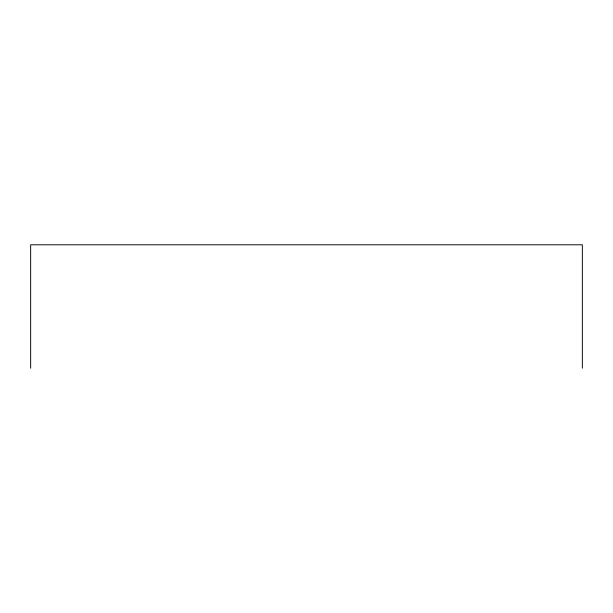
<?xml version="1.0" encoding="UTF-8"?>
<svg xmlns="http://www.w3.org/2000/svg" width="613" height="613" viewBox="0 0 613 613"><rect width="100%" height="100%" fill="white"/><g stroke="black" fill="none" stroke-linecap="round" stroke-linejoin="round"><path stroke-width="0.92" d="M582.35 368.198L582.35 244.802L30.65 244.802L30.65 368.198"/></g></svg>
